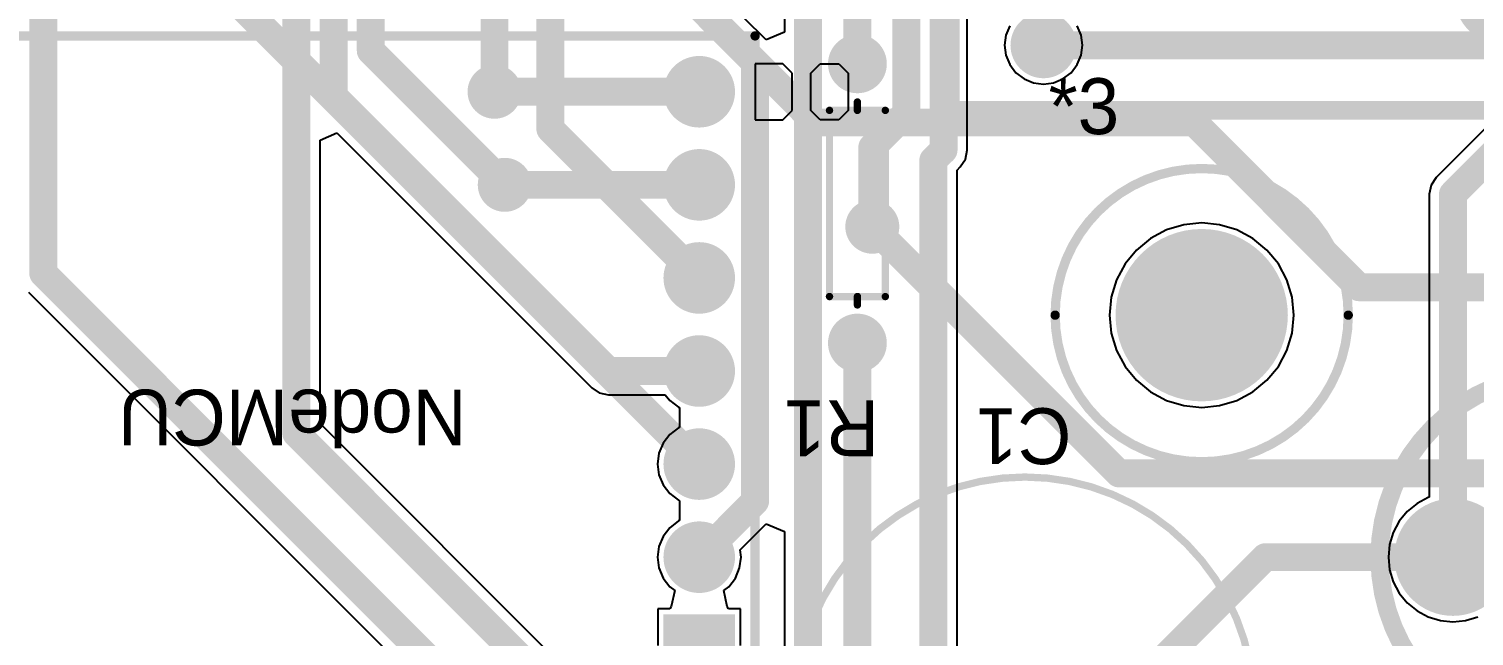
# Model space of a CAD drawing. Header units: millimetres. Extents: x 2.82 to 7.12, y 0.77 to 5.15.
# Drawn here: x 4.635 to 6.188, y 1.89 to 2.543 of the extents above; entities that cross this region are included whole.
import ezdxf

# ---------------------------------------------------------------- set-up
doc = ezdxf.new("R2010")
doc.units = ezdxf.units.MM
doc.header["$MEASUREMENT"] = 0
for name, color, linetype in [('BottomLayer', 5, 'Continuous'), ('BottomSolder', 6, 'Continuous'), ('MultiLayer', 9, 'Continuous'), ('PadHoleLayer', 156, 'Continuous'), ('TopLayer', 1, 'Continuous'), ('TopOverlay', 2, 'Continuous'), ('TopSolder', 216, 'Continuous'), ('ViaHoleLayer', 16, 'Continuous')]:
    doc.layers.add(name, color=color, linetype=linetype)

# ---------------------------------------------------------------- blocks, each defined once
blk = doc.blocks.new('M4_HOLE_3')
at = {"layer": 'BottomLayer', "const_width": 0.0886}
blk.add_lwpolyline([(-0.0443, 0, 1), (0.0443, 0, 1)], format="xyb", close=True, dxfattribs=at)
at = {"layer": 'BottomSolder', "const_width": 0.0926}
blk.add_lwpolyline([(-0.0463, 0, 1), (0.0463, 0, 1)], format="xyb", close=True, dxfattribs=at)
at = {"layer": 'MultiLayer', "const_width": 0.0886}
blk.add_lwpolyline([(-0.0443, 0, 1), (0.0443, 0, 1)], format="xyb", close=True, dxfattribs=at)
at = {"layer": 'PadHoleLayer', "const_width": 0.0886}
blk.add_lwpolyline([(-0.0443, 0, 1), (0.0443, 0, 1)], format="xyb", close=True, dxfattribs=at)
at = {"layer": 'TopLayer', "const_width": 0.0886}
blk.add_lwpolyline([(-0.0443, 0, 1), (0.0443, 0, 1)], format="xyb", close=True, dxfattribs=at)
at = {"layer": 'TopOverlay'}
for points, const_width in [([(0.1575, 0, 1), (-0.1575, 0, 1)], 0.01), ([(-0.16, 0, 1), (-0.155, 0, 1)], 0.005), ([(0.155, 0, 1), (0.16, 0, 1)], 0.005)]:
    blk.add_lwpolyline(points, format="xyb", close=True, dxfattribs=dict(at, const_width=const_width))
at = {"layer": 'TopSolder', "const_width": 0.0926}
blk.add_lwpolyline([(-0.0463, 0, 1), (0.0463, 0, 1)], format="xyb", close=True, dxfattribs=at)
blk = doc.blocks.new('CAPPR5_12_5_25_5')
at = {"layer": 'BottomLayer', "const_width": 0.0295}
blk.add_lwpolyline([(0.0837, 0, 1), (0.1132, 0, 1)], format="xyb", close=True, dxfattribs=at)
at = {"layer": 'BottomLayer'}
blk.add_solid([(-0.128, -0.0295), (-0.0689, -0.0295), (-0.128, 0.0295), (-0.0689, 0.0295)], dxfattribs=at)
at = {"layer": 'BottomSolder', "const_width": 0.0335}
blk.add_lwpolyline([(0.0817, 0, 1), (0.1152, 0, 1)], format="xyb", close=True, dxfattribs=at)
at = {"layer": 'BottomSolder'}
blk.add_solid([(-0.132, -0.0335), (-0.0649, -0.0335), (-0.132, 0.0335), (-0.0649, 0.0335)], dxfattribs=at)
at = {"layer": 'MultiLayer', "const_width": 0.0295}
blk.add_lwpolyline([(0.0837, 0, 1), (0.1132, 0, 1)], format="xyb", close=True, dxfattribs=at)
at = {"layer": 'MultiLayer'}
blk.add_solid([(-0.128, -0.0295), (-0.0689, -0.0295), (-0.128, 0.0295), (-0.0689, 0.0295)], dxfattribs=at)
at = {"layer": 'PadHoleLayer', "const_width": 0.0177}
for points in [[(-0.1073, 0, 1), (-0.0896, 0, 1)], [(0.0896, 0, 1), (0.1073, 0, 1)]]:
    blk.add_lwpolyline(points, format="xyb", close=True, dxfattribs=at)
at = {"layer": 'TopLayer', "const_width": 0.0295}
blk.add_lwpolyline([(0.0837, 0, 1), (0.1132, 0, 1)], format="xyb", close=True, dxfattribs=at)
at = {"layer": 'TopLayer'}
blk.add_solid([(-0.128, -0.0295), (-0.0689, -0.0295), (-0.128, 0.0295), (-0.0689, 0.0295)], dxfattribs=at)
at = {"layer": 'TopOverlay'}
for p, q in [((0.2845, -0.0197), (0.2845, 0.0197)), ((0.3041, 0), (0.2648, 0))]:
    blk.add_line(p, q, dxfattribs=at)
for points, const_width in [([(0.2461, 0, 1), (-0.2461, 0, 1)], 0.00787), ([(-0.248, 0, 1), (-0.2441, 0, 1)], 0.00394), ([(0.2441, 0, 1), (0.248, 0, 1)], 0.00394)]:
    blk.add_lwpolyline(points, format="xyb", close=True, dxfattribs=dict(at, const_width=const_width))
at = {"layer": 'TopSolder', "const_width": 0.0335}
blk.add_lwpolyline([(0.0817, 0, 1), (0.1152, 0, 1)], format="xyb", close=True, dxfattribs=at)
at = {"layer": 'TopSolder'}
blk.add_solid([(-0.132, -0.0335), (-0.0649, -0.0335), (-0.132, 0.0335), (-0.0649, 0.0335)], dxfattribs=at)
blk = doc.blocks.new('EC3AW_9')
at = {"layer": 'BottomLayer', "const_width": 0.031496}
for points in [[(0.054252, 0.7, 1), (0.085748, 0.7, 1)], [(0.154252, 0.7, 1), (0.185748, 0.7, 1)], [(0.254252, 0.7, 1), (0.285748, 0.7, 1)], [(0.954252, 0.7, 1), (0.985748, 0.7, 1)], [(1.054252, 0.7, 1), (1.085748, 0.7, 1)], [(1.154252, 0.7, 1), (1.185748, 0.7, 1)], [(0.054252, 0.1, 1), (0.085748, 0.1, 1)], [(0.154252, 0.1, 1), (0.185748, 0.1, 1)], [(0.254252, 0.1, 1), (0.285748, 0.1, 1)], [(0.954252, 0.1, 1), (0.985748, 0.1, 1)], [(1.054252, 0.1, 1), (1.085748, 0.1, 1)], [(1.154252, 0.1, 1), (1.185748, 0.1, 1)]]:
    blk.add_lwpolyline(points, format="xyb", close=True, dxfattribs=at)
at = {"layer": 'BottomSolder', "const_width": 0.035496}
for points in [[(0.052252, 0.7, 1), (0.087748, 0.7, 1)], [(0.152252, 0.7, 1), (0.187748, 0.7, 1)], [(0.252252, 0.7, 1), (0.287748, 0.7, 1)], [(0.952252, 0.7, 1), (0.987748, 0.7, 1)], [(1.052252, 0.7, 1), (1.087748, 0.7, 1)], [(1.152252, 0.7, 1), (1.187748, 0.7, 1)], [(0.052252, 0.1, 1), (0.087748, 0.1, 1)], [(0.152252, 0.1, 1), (0.187748, 0.1, 1)], [(0.252252, 0.1, 1), (0.287748, 0.1, 1)], [(0.952252, 0.1, 1), (0.987748, 0.1, 1)], [(1.052252, 0.1, 1), (1.087748, 0.1, 1)], [(1.152252, 0.1, 1), (1.187748, 0.1, 1)]]:
    blk.add_lwpolyline(points, format="xyb", close=True, dxfattribs=at)
at = {"layer": 'MultiLayer', "const_width": 0.031496}
for points in [[(0.054252, 0.7, 1), (0.085748, 0.7, 1)], [(0.154252, 0.7, 1), (0.185748, 0.7, 1)], [(0.254252, 0.7, 1), (0.285748, 0.7, 1)], [(0.954252, 0.7, 1), (0.985748, 0.7, 1)], [(1.054252, 0.7, 1), (1.085748, 0.7, 1)], [(1.154252, 0.7, 1), (1.185748, 0.7, 1)], [(0.054252, 0.1, 1), (0.085748, 0.1, 1)], [(0.154252, 0.1, 1), (0.185748, 0.1, 1)], [(0.254252, 0.1, 1), (0.285748, 0.1, 1)], [(0.954252, 0.1, 1), (0.985748, 0.1, 1)], [(1.054252, 0.1, 1), (1.085748, 0.1, 1)], [(1.154252, 0.1, 1), (1.185748, 0.1, 1)]]:
    blk.add_lwpolyline(points, format="xyb", close=True, dxfattribs=at)
at = {"layer": 'PadHoleLayer', "const_width": 0.015748}
for points in [[(0.062126, 0.7, 1), (0.077874, 0.7, 1)], [(0.162126, 0.7, 1), (0.177874, 0.7, 1)], [(0.262126, 0.7, 1), (0.277874, 0.7, 1)], [(0.962126, 0.7, 1), (0.977874, 0.7, 1)], [(1.062126, 0.7, 1), (1.077874, 0.7, 1)], [(1.162126, 0.7, 1), (1.177874, 0.7, 1)], [(0.062126, 0.1, 1), (0.077874, 0.1, 1)], [(0.162126, 0.1, 1), (0.177874, 0.1, 1)], [(0.262126, 0.1, 1), (0.277874, 0.1, 1)], [(0.962126, 0.1, 1), (0.977874, 0.1, 1)], [(1.062126, 0.1, 1), (1.077874, 0.1, 1)], [(1.162126, 0.1, 1), (1.177874, 0.1, 1)]]:
    blk.add_lwpolyline(points, format="xyb", close=True, dxfattribs=at)
at = {"layer": 'TopLayer', "const_width": 0.031496}
for points in [[(0.054252, 0.7, 1), (0.085748, 0.7, 1)], [(0.154252, 0.7, 1), (0.185748, 0.7, 1)], [(0.254252, 0.7, 1), (0.285748, 0.7, 1)], [(0.954252, 0.7, 1), (0.985748, 0.7, 1)], [(1.054252, 0.7, 1), (1.085748, 0.7, 1)], [(1.154252, 0.7, 1), (1.185748, 0.7, 1)], [(0.054252, 0.1, 1), (0.085748, 0.1, 1)], [(0.154252, 0.1, 1), (0.185748, 0.1, 1)], [(0.254252, 0.1, 1), (0.285748, 0.1, 1)], [(0.954252, 0.1, 1), (0.985748, 0.1, 1)], [(1.054252, 0.1, 1), (1.085748, 0.1, 1)], [(1.154252, 0.1, 1), (1.185748, 0.1, 1)]]:
    blk.add_lwpolyline(points, format="xyb", close=True, dxfattribs=at)
at = {"layer": 'TopOverlay', "const_width": 0.02}
for points in [[(0, 0.8), (1.25, 0.8)], [(0, 0.8), (0, 0)], [(1.25, 0.8), (1.25, 0)], [(0, 0), (1.25, 0)]]:
    blk.add_lwpolyline(points, dxfattribs=at)
at = {"layer": 'TopOverlay'}
for points, const_width in [([(-0.005, 0.8, 1), (0.005, 0.8, 1)], 0.01), ([(-0.005, 0.8, 1), (0.005, 0.8, 1)], 0.01), ([(1.245, 0.8, 1), (1.255, 0.8, 1)], 0.01), ([(1.245, 0.8, 1), (1.255, 0.8, 1)], 0.01), ([(0.142361, 0.21, 1), (0.097639, 0.21, 1)], 0.05), ([(0.085139, 0.21, 1), (0.110139, 0.21, 1)], 0.025), ([(0.129861, 0.21, 1), (0.154861, 0.21, 1)], 0.025), ([(-0.005, 0, 1), (0.005, 0, 1)], 0.01), ([(-0.005, 0, 1), (0.005, 0, 1)], 0.01), ([(1.245, 0, 1), (1.255, 0, 1)], 0.01), ([(1.245, 0, 1), (1.255, 0, 1)], 0.01)]:
    blk.add_lwpolyline(points, format="xyb", close=True, dxfattribs=dict(at, const_width=const_width))
at = {"layer": 'TopSolder', "const_width": 0.035496}
for points in [[(0.052252, 0.7, 1), (0.087748, 0.7, 1)], [(0.152252, 0.7, 1), (0.187748, 0.7, 1)], [(0.252252, 0.7, 1), (0.287748, 0.7, 1)], [(0.952252, 0.7, 1), (0.987748, 0.7, 1)], [(1.052252, 0.7, 1), (1.087748, 0.7, 1)], [(1.152252, 0.7, 1), (1.187748, 0.7, 1)], [(0.052252, 0.1, 1), (0.087748, 0.1, 1)], [(0.152252, 0.1, 1), (0.187748, 0.1, 1)], [(0.252252, 0.1, 1), (0.287748, 0.1, 1)], [(0.952252, 0.1, 1), (0.987748, 0.1, 1)], [(1.052252, 0.1, 1), (1.087748, 0.1, 1)], [(1.152252, 0.1, 1), (1.187748, 0.1, 1)]]:
    blk.add_lwpolyline(points, format="xyb", close=True, dxfattribs=at)
blk = doc.blocks.new('AXIAL_0_3_14')
at = {"layer": 'BottomLayer', "const_width": 0.0276}
for points in [[(-0.1638, 0, 1), (-0.1362, 0, 1)], [(0.1362, 0, 1), (0.1638, 0, 1)]]:
    blk.add_lwpolyline(points, format="xyb", close=True, dxfattribs=at)
at = {"layer": 'BottomSolder', "const_width": 0.0316}
for points in [[(-0.1658, 0, 1), (-0.1342, 0, 1)], [(0.1342, 0, 1), (0.1658, 0, 1)]]:
    blk.add_lwpolyline(points, format="xyb", close=True, dxfattribs=at)
at = {"layer": 'MultiLayer', "const_width": 0.0276}
for points in [[(-0.1638, 0, 1), (-0.1362, 0, 1)], [(0.1362, 0, 1), (0.1638, 0, 1)]]:
    blk.add_lwpolyline(points, format="xyb", close=True, dxfattribs=at)
at = {"layer": 'PadHoleLayer', "const_width": 0.0167}
for points in [[(-0.1584, 0, 1), (-0.1416, 0, 1)], [(0.1416, 0, 1), (0.1584, 0, 1)]]:
    blk.add_lwpolyline(points, format="xyb", close=True, dxfattribs=at)
at = {"layer": 'TopLayer', "const_width": 0.0276}
for points in [[(-0.1638, 0, 1), (-0.1362, 0, 1)], [(0.1362, 0, 1), (0.1638, 0, 1)]]:
    blk.add_lwpolyline(points, format="xyb", close=True, dxfattribs=at)
at = {"layer": 'TopOverlay', "const_width": 0.00787}
for points in [[(-0.1, -0.03), (-0.1, 0.03)], [(0.1, 0.03), (-0.1, 0.03)], [(0.1, 0), (0.1, 0.03)], [(-0.1, 0), (-0.109, 0)], [(0.109, 0), (0.1, 0)], [(0.1, -0.03), (0.1, 0)], [(0.1, -0.03), (-0.1, -0.03)]]:
    blk.add_lwpolyline(points, dxfattribs=at)
at = {"layer": 'TopOverlay', "const_width": 0.00394}
for points in [[(-0.102, 0.03, 1), (-0.098, 0.03, 1)], [(-0.102, 0.03, 1), (-0.098, 0.03, 1)], [(0.098, 0.03, 1), (0.102, 0.03, 1)], [(0.098, 0.03, 1), (0.102, 0.03, 1)], [(-0.111, 0, 1), (-0.107, 0, 1)], [(-0.102, 0, 1), (-0.098, 0, 1)], [(0.098, 0, 1), (0.102, 0, 1)], [(0.098, 0, 1), (0.102, 0, 1)], [(0.098, 0, 1), (0.102, 0, 1)], [(0.107, 0, 1), (0.111, 0, 1)], [(-0.102, -0.03, 1), (-0.098, -0.03, 1)], [(-0.102, -0.03, 1), (-0.098, -0.03, 1)], [(0.098, -0.03, 1), (0.102, -0.03, 1)], [(0.098, -0.03, 1), (0.102, -0.03, 1)]]:
    blk.add_lwpolyline(points, format="xyb", close=True, dxfattribs=at)
at = {"layer": 'TopSolder', "const_width": 0.0316}
for points in [[(-0.1658, 0, 1), (-0.1342, 0, 1)], [(0.1342, 0, 1), (0.1658, 0, 1)]]:
    blk.add_lwpolyline(points, format="xyb", close=True, dxfattribs=at)
blk = doc.blocks.new('N___MCU__0_9_16')
at = {"layer": 'BottomLayer', "const_width": 0.0345}
for points in [[(-0.0173, 0.5, 1), (0.0173, 0.5, 1)], [(-0.0173, 0.4, 1), (0.0173, 0.4, 1)], [(-0.0173, 0.3, 1), (0.0173, 0.3, 1)], [(-0.0173, 0.2, 1), (0.0173, 0.2, 1)], [(-0.0173, 0.1, 1), (0.0173, 0.1, 1)], [(-0.0173, 0, 1), (0.0173, 0, 1)]]:
    blk.add_lwpolyline(points, format="xyb", close=True, dxfattribs=at)
at = {"layer": 'BottomLayer'}
blk.add_solid([(-0.0345, 0.5655), (0.0345, 0.5655), (-0.0345, 0.6345), (0.0345, 0.6345)], dxfattribs=at)
at = {"layer": 'BottomSolder', "const_width": 0.0385}
for points in [[(-0.0192, 0.5, 1), (0.0192, 0.5, 1)], [(-0.0192, 0.4, 1), (0.0192, 0.4, 1)], [(-0.0192, 0.3, 1), (0.0192, 0.3, 1)], [(-0.0192, 0.2, 1), (0.0192, 0.2, 1)], [(-0.0192, 0.1, 1), (0.0192, 0.1, 1)], [(-0.0192, 0, 1), (0.0192, 0, 1)]]:
    blk.add_lwpolyline(points, format="xyb", close=True, dxfattribs=at)
at = {"layer": 'BottomSolder'}
blk.add_solid([(-0.0385, 0.5615), (0.0385, 0.5615), (-0.0385, 0.6385), (0.0385, 0.6385)], dxfattribs=at)
at = {"layer": 'MultiLayer', "const_width": 0.0345}
for points in [[(-0.0173, 0.5, 1), (0.0173, 0.5, 1)], [(-0.0173, 0.4, 1), (0.0173, 0.4, 1)], [(-0.0173, 0.3, 1), (0.0173, 0.3, 1)], [(-0.0173, 0.2, 1), (0.0173, 0.2, 1)], [(-0.0173, 0.1, 1), (0.0173, 0.1, 1)], [(-0.0173, 0, 1), (0.0173, 0, 1)]]:
    blk.add_lwpolyline(points, format="xyb", close=True, dxfattribs=at)
at = {"layer": 'MultiLayer'}
blk.add_solid([(-0.0345, 0.5655), (0.0345, 0.5655), (-0.0345, 0.6345), (0.0345, 0.6345)], dxfattribs=at)
at = {"layer": 'PadHoleLayer', "const_width": 0.0175}
for points in [[(-0.0088, 0.6, 1), (0.0088, 0.6, 1)], [(-0.0088, 0.5, 1), (0.0088, 0.5, 1)], [(-0.0088, 0.4, 1), (0.0088, 0.4, 1)], [(-0.0088, 0.3, 1), (0.0088, 0.3, 1)], [(-0.0088, 0.2, 1), (0.0088, 0.2, 1)], [(-0.0088, 0.1, 1), (0.0088, 0.1, 1)], [(-0.0088, 0, 1), (0.0088, 0, 1)]]:
    blk.add_lwpolyline(points, format="xyb", close=True, dxfattribs=at)
at = {"layer": 'TopLayer', "const_width": 0.0345}
for points in [[(-0.0173, 0.5, 1), (0.0173, 0.5, 1)], [(-0.0173, 0.4, 1), (0.0173, 0.4, 1)], [(-0.0173, 0.3, 1), (0.0173, 0.3, 1)], [(-0.0173, 0.2, 1), (0.0173, 0.2, 1)], [(-0.0173, 0.1, 1), (0.0173, 0.1, 1)], [(-0.0173, 0, 1), (0.0173, 0, 1)]]:
    blk.add_lwpolyline(points, format="xyb", close=True, dxfattribs=at)
at = {"layer": 'TopLayer'}
blk.add_solid([(-0.0345, 0.5655), (0.0345, 0.5655), (-0.0345, 0.6345), (0.0345, 0.6345)], dxfattribs=at)
at = {"layer": 'TopOverlay'}
for p, q in [((-0.16, 0.02), (-0.15, 0.03)), ((-0.16, -0.02), (-0.16, 0.02)), ((-0.15, 0.03), (-0.13, 0.03)), ((-0.13, 0.03), (-0.12, 0.02)), ((-0.12, 0.02), (-0.12, -0.02)), ((-0.09, 0.03), (-0.1, 0.02)), ((-0.1, 0.02), (-0.1, -0.02)), ((-0.06, 0.03), (-0.09, 0.03)), ((-0.06, -0.03), (-0.06, 0.03)), ((-0.15, -0.03), (-0.16, -0.02)), ((-0.13, -0.03), (-0.15, -0.03)), ((-0.12, -0.02), (-0.13, -0.03)), ((-0.1, -0.02), (-0.09, -0.03)), ((-0.09, -0.03), (-0.06, -0.03))]:
    blk.add_line(p, q, dxfattribs=at)
at = {"layer": 'TopOverlay', "const_width": 0.01}
for points in [[(-0.06, 1.46), (-0.06, -0.06)], [(1.155, -0.06), (-0.06, -0.06)]]:
    blk.add_lwpolyline(points, dxfattribs=at)
at = {"layer": 'TopOverlay', "const_width": 0.005}
blk.add_lwpolyline([(-0.0625, -0.06, 1), (-0.0575, -0.06, 1)], format="xyb", close=True, dxfattribs=at)
blk.add_lwpolyline([(-0.0625, -0.06, 1), (-0.0575, -0.06, 1)], format="xyb", close=True, dxfattribs=at)
at = {"layer": 'TopSolder', "const_width": 0.0385}
for points in [[(-0.0192, 0.5, 1), (0.0192, 0.5, 1)], [(-0.0192, 0.4, 1), (0.0192, 0.4, 1)], [(-0.0192, 0.3, 1), (0.0192, 0.3, 1)], [(-0.0192, 0.2, 1), (0.0192, 0.2, 1)], [(-0.0192, 0.1, 1), (0.0192, 0.1, 1)], [(-0.0192, 0, 1), (0.0192, 0, 1)]]:
    blk.add_lwpolyline(points, format="xyb", close=True, dxfattribs=at)
at = {"layer": 'TopSolder'}
blk.add_solid([(-0.0385, 0.5615), (0.0385, 0.5615), (-0.0385, 0.6385), (0.0385, 0.6385)], dxfattribs=at)
blk = doc.blocks.new('R______V____C________10_19_6___17')
at = {"layer": 'BottomLayer', "const_width": 0.0591}
for points in [[(-0.1476, 0.0039, 1), (-0.0886, 0.0039, 1)], [(0.0886, 0, 1), (0.1476, 0, 1)]]:
    blk.add_lwpolyline(points, format="xyb", close=True, dxfattribs=at)
at = {"layer": 'BottomSolder', "const_width": 0.0631}
for points in [[(-0.1496, 0.0039, 1), (-0.0866, 0.0039, 1)], [(0.0866, 0, 1), (0.1496, 0, 1)]]:
    blk.add_lwpolyline(points, format="xyb", close=True, dxfattribs=at)
at = {"layer": 'MultiLayer', "const_width": 0.0591}
for points in [[(-0.1476, 0.0039, 1), (-0.0886, 0.0039, 1)], [(0.0886, 0, 1), (0.1476, 0, 1)]]:
    blk.add_lwpolyline(points, format="xyb", close=True, dxfattribs=at)
at = {"layer": 'PadHoleLayer', "const_width": 0.0197}
for points in [[(-0.128, 0.0039, 1), (-0.1083, 0.0039, 1)], [(0.1083, 0, 1), (0.128, 0, 1)]]:
    blk.add_lwpolyline(points, format="xyb", close=True, dxfattribs=at)
at = {"layer": 'TopLayer', "const_width": 0.0591}
for points in [[(-0.1476, 0.0039, 1), (-0.0886, 0.0039, 1)], [(0.0886, 0, 1), (0.1476, 0, 1)]]:
    blk.add_lwpolyline(points, format="xyb", close=True, dxfattribs=at)
at = {"layer": 'TopOverlay'}
for points, const_width in [([(0.1969, 0, 1), (-0.1969, 0, 1)], 0.0197), ([(-0.2018, 0, 1), (-0.1919, 0, 1)], 0.00984), ([(0.1919, 0, 1), (0.2018, 0, 1)], 0.00984)]:
    blk.add_lwpolyline(points, format="xyb", close=True, dxfattribs=dict(at, const_width=const_width))
at = {"layer": 'TopSolder', "const_width": 0.0631}
for points in [[(-0.1496, 0.0039, 1), (-0.0866, 0.0039, 1)], [(0.0866, 0, 1), (0.1496, 0, 1)]]:
    blk.add_lwpolyline(points, format="xyb", close=True, dxfattribs=at)

msp = doc.modelspace()

# ---------------------------------------------------------------- linework, layer by layer
at = {"layer": 'BottomLayer', "const_width": 0.03}
for points in [[(5.3, 2.622), (5.48, 2.442)], [(4.86, 2.57), (5.355, 2.075)], [(5.725, 2.525), (6.325, 2.525)], [(5.135, 2.475), (5.355, 2.475)], [(5.48, 2.442), (5.887, 2.442)], [(5.887, 2.442), (6.064, 2.265)], [(5.146, 2.375), (5.355, 2.375)], [(5.541, 2.33), (5.806, 2.065)], [(6.064, 2.265), (6.634, 2.265)], [(5.806, 2.065), (6.69, 2.065)], [(5.8034, 1.815), (5.9634, 1.975)], [(5.9634, 1.975), (6.165, 1.975)]]:
    msp.add_lwpolyline(points, dxfattribs=at)
at = {"layer": 'BottomLayer'}
for points, const_width in [([(5.7175, 2.525, 1), (5.7325, 2.525, 1)], 0.015), ([(5.1225, 2.475, 1), (5.1475, 2.475, 1)], 0.025), ([(5.1275, 2.475, 1), (5.1425, 2.475, 1)], 0.015), ([(5.3475, 2.475, 1), (5.3625, 2.475, 1)], 0.015), ([(5.4725, 2.442, 1), (5.4875, 2.442, 1)], 0.015), ([(5.4725, 2.442, 1), (5.4875, 2.442, 1)], 0.015), ([(5.8795, 2.442, 1), (5.8945, 2.442, 1)], 0.015), ([(5.8795, 2.442, 1), (5.8945, 2.442, 1)], 0.015), ([(5.1335, 2.375, 1), (5.1585, 2.375, 1)], 0.025), ([(5.1385, 2.375, 1), (5.1535, 2.375, 1)], 0.015), ([(5.3475, 2.375, 1), (5.3625, 2.375, 1)], 0.015), ([(5.5285, 2.33, 1), (5.5535, 2.33, 1)], 0.025), ([(5.5335, 2.33, 1), (5.5485, 2.33, 1)], 0.015), ([(6.0565, 2.265, 1), (6.0715, 2.265, 1)], 0.015), ([(6.0565, 2.265, 1), (6.0715, 2.265, 1)], 0.015), ([(5.3475, 2.075, 1), (5.3625, 2.075, 1)], 0.015), ([(5.7985, 2.065, 1), (5.8135, 2.065, 1)], 0.015), ([(5.7985, 2.065, 1), (5.8135, 2.065, 1)], 0.015), ([(5.9559, 1.975, 1), (5.9709, 1.975, 1)], 0.015), ([(5.9559, 1.975, 1), (5.9709, 1.975, 1)], 0.015), ([(6.1575, 1.975, 1), (6.1725, 1.975, 1)], 0.015)]:
    msp.add_lwpolyline(points, format="xyb", close=True, dxfattribs=dict(at, const_width=const_width))
at = {"layer": 'BottomSolder', "const_width": 0.029}
for points in [[(5.1205, 2.475, 1), (5.1495, 2.475, 1)], [(5.1315, 2.375, 1), (5.1605, 2.375, 1)], [(5.5265, 2.33, 1), (5.5555, 2.33, 1)]]:
    msp.add_lwpolyline(points, format="xyb", close=True, dxfattribs=at)
at = {"layer": 'MultiLayer', "const_width": 0.025}
for points in [[(5.1225, 2.475, 1), (5.1475, 2.475, 1)], [(5.1335, 2.375, 1), (5.1585, 2.375, 1)], [(5.5285, 2.33, 1), (5.5535, 2.33, 1)]]:
    msp.add_lwpolyline(points, format="xyb", close=True, dxfattribs=at)
at = {"layer": 'TopLayer'}
for p, q in [((5.643, 2.4124), (5.643, 3.0397)), ((5.4268, 2.5308), (5.2319, 2.7257)), ((5.4465, 2.5664), (5.4465, 2.539)), ((5.4465, 2.539), (5.4268, 2.5308)), ((5.6846, 2.5358), (5.6831, 2.525)), ((5.6888, 2.5459), (5.6846, 2.5358)), ((5.7654, 2.5358), (5.7612, 2.5459)), ((5.7669, 2.525), (5.7654, 2.5358)), ((5.6831, 2.525), (5.6846, 2.5142)), ((5.7654, 2.5142), (5.7669, 2.525)), ((6.2838, 2.5199), (6.147, 2.383)), ((5.6846, 2.5142), (5.6888, 2.5041)), ((5.6888, 2.5041), (5.6954, 2.4954)), ((5.7546, 2.4954), (5.7612, 2.5041)), ((5.7612, 2.5041), (5.7654, 2.5142)), ((5.6954, 2.4954), (5.7041, 2.4888)), ((5.7041, 2.4888), (5.7142, 2.4846)), ((5.7358, 2.4846), (5.7459, 2.4888)), ((5.7459, 2.4888), (5.7546, 2.4954)), ((5.7142, 2.4846), (5.725, 2.4831)), ((5.725, 2.4831), (5.7358, 2.4846)), ((4.9475, 2.4231), (4.9657, 2.4307)), ((4.9475, 2.1186), (4.9475, 2.4231)), ((4.9657, 2.4307), (5.2394, 2.157)), ((5.6411, 2.4027), (5.643, 2.4124)), ((5.6321, 2.3909), (5.6356, 2.3944)), ((5.6356, 2.3944), (5.6411, 2.4027)), ((5.6321, 1.8453), (5.6321, 2.3909)), ((6.147, 2.383), (6.1415, 2.3748)), ((6.1415, 2.3748), (6.1395, 2.365)), ((6.1395, 2.365), (6.1395, 2.0394)), ((5.8757, 2.3322), (5.8571, 2.3265)), ((5.895, 2.3341), (5.8757, 2.3322)), ((5.9143, 2.3322), (5.895, 2.3341)), ((5.9329, 2.3265), (5.9143, 2.3322)), ((5.84, 2.3174), (5.825, 2.305)), ((5.8571, 2.3265), (5.84, 2.3174)), ((5.95, 2.3174), (5.9329, 2.3265)), ((5.965, 2.305), (5.95, 2.3174)), ((5.825, 2.305), (5.8126, 2.29)), ((5.9774, 2.29), (5.965, 2.305)), ((5.8126, 2.29), (5.8035, 2.2729)), ((5.9865, 2.2729), (5.9774, 2.29)), ((5.8035, 2.2729), (5.7978, 2.2543)), ((5.9922, 2.2543), (5.9865, 2.2729)), ((4.6342, 2.2598), (5.3111, 1.5828)), ((5.7978, 2.2543), (5.7959, 2.235)), ((5.9941, 2.235), (5.9922, 2.2543)), ((5.7959, 2.235), (5.7978, 2.2157)), ((5.9922, 2.2157), (5.9941, 2.235)), ((5.7978, 2.2157), (5.8035, 2.1971)), ((5.9865, 2.1971), (5.9922, 2.2157)), ((5.8035, 2.1971), (5.8126, 2.18)), ((5.9774, 2.18), (5.9865, 2.1971)), ((5.8126, 2.18), (5.825, 2.165)), ((5.965, 2.165), (5.9774, 2.18)), ((5.825, 2.165), (5.84, 2.1526)), ((5.95, 2.1526), (5.965, 2.165)), ((5.2394, 2.157), (5.2476, 2.1515)), ((5.2476, 2.1515), (5.2574, 2.1495)), ((5.2574, 2.1495), (5.3185, 2.1495)), ((5.3185, 2.1495), (5.3233, 2.1433)), ((5.84, 2.1526), (5.8571, 2.1435)), ((5.8571, 2.1435), (5.8757, 2.1378)), ((5.9143, 2.1378), (5.9329, 2.1435)), ((5.9329, 2.1435), (5.95, 2.1526)), ((5.3233, 2.1433), (5.3326, 2.1361)), ((5.3326, 2.1361), (5.3337, 2.1357)), ((5.3337, 2.1357), (5.3337, 2.1143)), ((5.8757, 2.1378), (5.895, 2.1359)), ((5.895, 2.1359), (5.9143, 2.1378)), ((5.2912, 1.7748), (4.9475, 2.1186)), ((5.3326, 2.1139), (5.3233, 2.1067)), ((5.3337, 2.1143), (5.3326, 2.1139)), ((5.3161, 2.0974), (5.3116, 2.0866)), ((5.3233, 2.1067), (5.3161, 2.0974)), ((5.3116, 2.0866), (5.3101, 2.075)), ((5.3101, 2.075), (5.3116, 2.0634)), ((5.3116, 2.0634), (5.3161, 2.0526)), ((5.3161, 2.0526), (5.3233, 2.0433)), ((5.3233, 2.0433), (5.3326, 2.0361)), ((5.3326, 2.0361), (5.3337, 2.0357)), ((5.3337, 2.0357), (5.3337, 2.0143)), ((6.1384, 2.0391), (6.1264, 2.0327)), ((6.1395, 2.0394), (6.1384, 2.0391)), ((6.1159, 2.0241), (6.1073, 2.0136)), ((6.1264, 2.0327), (6.1159, 2.0241)), ((5.3233, 2.0067), (5.3161, 1.9974)), ((5.3326, 2.0139), (5.3233, 2.0067)), ((5.3337, 2.0143), (5.3326, 2.0139)), ((5.3989, 1.9828), (5.4268, 2.0108)), ((5.4268, 2.0108), (5.4465, 2.0026)), ((6.1073, 2.0136), (6.1009, 2.0016)), ((5.3161, 1.9974), (5.3116, 1.9866)), ((5.4465, 2.0026), (5.4465, 1.5706)), ((6.0969, 1.9885), (6.0956, 1.975)), ((6.1009, 2.0016), (6.0969, 1.9885)), ((5.3116, 1.9866), (5.3101, 1.975)), ((5.3101, 1.975), (5.3116, 1.9634)), ((5.3984, 1.9634), (5.3999, 1.975)), ((5.3999, 1.975), (5.3989, 1.9828)), ((6.0956, 1.975), (6.0969, 1.9615)), ((5.3116, 1.9634), (5.3161, 1.9526)), ((5.3939, 1.9526), (5.3984, 1.9634)), ((6.0969, 1.9615), (6.1009, 1.9484)), ((5.3161, 1.9526), (5.3233, 1.9433)), ((5.3233, 1.9433), (5.3286, 1.9392)), ((5.3814, 1.9392), (5.3867, 1.9433)), ((5.3867, 1.9433), (5.3939, 1.9526)), ((6.1009, 1.9484), (6.1073, 1.9364)), ((5.3286, 1.9392), (5.3249, 1.9222)), ((5.3851, 1.9222), (5.3814, 1.9392)), ((6.1073, 1.9364), (6.1159, 1.9259)), ((6.1159, 1.9259), (6.1264, 1.9173)), ((5.3235, 1.9195), (5.3105, 1.9195)), ((5.3105, 1.9195), (5.3105, 1.88)), ((5.3249, 1.9222), (5.3235, 1.9195)), ((5.3865, 1.9195), (5.3851, 1.9222)), ((5.3995, 1.9195), (5.3865, 1.9195)), ((5.3995, 1.88), (5.3995, 1.9195)), ((6.1264, 1.9173), (6.1384, 1.9109)), ((6.1384, 1.9109), (6.1515, 1.9069)), ((6.1785, 1.9069), (6.1916, 1.9109)), ((6.1515, 1.9069), (6.165, 1.9056)), ((6.165, 1.9056), (6.1785, 1.9069))]:
    msp.add_line(p, q, dxfattribs=at)
at = {"layer": 'TopLayer', "const_width": 0.03}
for points in [[(5.6176, 2.4124), (5.6176, 3.4231)], [(4.65, 2.28), (4.65, 3.1081)], [(4.962, 2.4704), (4.962, 3)], [(5.5776, 2.452), (5.5776, 2.9744)], [(4.922, 2.108), (4.922, 2.908)], [(5.002, 2.519), (5.002, 2.9)], [(5.1366, 2.785), (5.415, 2.5066)], [(5.525, 2.505), (5.525, 2.655)], [(5.195, 2.435), (5.195, 2.617)], [(5.135, 2.475), (5.135, 2.607)], [(5.472, 1.56), (5.472, 2.577)], [(5.002, 2.519), (5.146, 2.375)], [(6.165, 2.365), (6.325, 2.525)], [(5.415, 2.035), (5.415, 2.5066)], [(4.962, 2.4704), (5.2574, 2.175)], [(5.541, 2.4154), (5.5776, 2.452)], [(5.195, 2.435), (5.355, 2.275)], [(5.541, 2.33), (5.541, 2.4154)], [(5.6066, 2.4015), (5.6176, 2.4124)], [(5.6066, 1.815), (5.6066, 2.4015)], [(6.165, 1.975), (6.165, 2.365)], [(4.65, 2.28), (5.355, 1.575)], [(5.525, 1.785), (5.525, 2.205)], [(5.2574, 2.175), (5.355, 2.175)], [(4.922, 2.108), (5.355, 1.675)], [(5.355, 1.975), (5.415, 2.035)]]:
    msp.add_lwpolyline(points, dxfattribs=at)
at = {"layer": 'TopLayer'}
for points, const_width in [([(4.9945, 2.519, 1), (5.0095, 2.519, 1)], 0.015), ([(4.9945, 2.519, 1), (5.0095, 2.519, 1)], 0.015), ([(5.4075, 2.5066, 1), (5.4225, 2.5066, 1)], 0.015), ([(5.4075, 2.5066, 1), (5.4225, 2.5066, 1)], 0.015), ([(5.5175, 2.505, 1), (5.5325, 2.505, 1)], 0.015), ([(4.9545, 2.4704, 1), (4.9695, 2.4704, 1)], 0.015), ([(4.9545, 2.4704, 1), (4.9695, 2.4704, 1)], 0.015), ([(5.1225, 2.475, 1), (5.1475, 2.475, 1)], 0.025), ([(5.1275, 2.475, 1), (5.1425, 2.475, 1)], 0.015), ([(5.5701, 2.452, 1), (5.5851, 2.452, 1)], 0.015), ([(5.5701, 2.452, 1), (5.5851, 2.452, 1)], 0.015), ([(5.1875, 2.435, 1), (5.2025, 2.435, 1)], 0.015), ([(5.1875, 2.435, 1), (5.2025, 2.435, 1)], 0.015), ([(5.5335, 2.4154, 1), (5.5485, 2.4154, 1)], 0.015), ([(5.5335, 2.4154, 1), (5.5485, 2.4154, 1)], 0.015), ([(5.6101, 2.4124, 1), (5.6251, 2.4124, 1)], 0.015), ([(5.6101, 2.4124, 1), (5.6251, 2.4124, 1)], 0.015), ([(5.5991, 2.4015, 1), (5.6141, 2.4015, 1)], 0.015), ([(5.5991, 2.4015, 1), (5.6141, 2.4015, 1)], 0.015), ([(5.1335, 2.375, 1), (5.1585, 2.375, 1)], 0.025), ([(5.1385, 2.375, 1), (5.1535, 2.375, 1)], 0.015), ([(6.1575, 2.365, 1), (6.1725, 2.365, 1)], 0.015), ([(6.1575, 2.365, 1), (6.1725, 2.365, 1)], 0.015), ([(5.5285, 2.33, 1), (5.5535, 2.33, 1)], 0.025), ([(5.5335, 2.33, 1), (5.5485, 2.33, 1)], 0.015), ([(4.6425, 2.28, 1), (4.6575, 2.28, 1)], 0.015), ([(4.6425, 2.28, 1), (4.6575, 2.28, 1)], 0.015), ([(5.3475, 2.275, 1), (5.3625, 2.275, 1)], 0.015), ([(5.5175, 2.205, 1), (5.5325, 2.205, 1)], 0.015), ([(5.2499, 2.175, 1), (5.2649, 2.175, 1)], 0.015), ([(5.2499, 2.175, 1), (5.2649, 2.175, 1)], 0.015), ([(5.3475, 2.175, 1), (5.3625, 2.175, 1)], 0.015), ([(4.9145, 2.108, 1), (4.9295, 2.108, 1)], 0.015), ([(4.9145, 2.108, 1), (4.9295, 2.108, 1)], 0.015), ([(5.4075, 2.035, 1), (5.4225, 2.035, 1)], 0.015), ([(5.4075, 2.035, 1), (5.4225, 2.035, 1)], 0.015), ([(5.3475, 1.975, 1), (5.3625, 1.975, 1)], 0.015), ([(6.1575, 1.975, 1), (6.1725, 1.975, 1)], 0.015)]:
    msp.add_lwpolyline(points, format="xyb", close=True, dxfattribs=dict(at, const_width=const_width))
at = {"layer": 'TopSolder', "const_width": 0.029}
for points in [[(5.1205, 2.475, 1), (5.1495, 2.475, 1)], [(5.1315, 2.375, 1), (5.1605, 2.375, 1)], [(5.5265, 2.33, 1), (5.5555, 2.33, 1)]]:
    msp.add_lwpolyline(points, format="xyb", close=True, dxfattribs=at)
at = {"layer": 'ViaHoleLayer', "const_width": 0.014}
for points in [[(5.128, 2.475, 1), (5.142, 2.475, 1)], [(5.139, 2.375, 1), (5.153, 2.375, 1)], [(5.534, 2.33, 1), (5.548, 2.33, 1)]]:
    msp.add_lwpolyline(points, format="xyb", close=True, dxfattribs=at)

# ---------------------------------------------------------------- block references
for name, p, rotation in [('N___MCU__0_9_16', (5.355, 2.475), 180), ('EC3AW_9', (6.425, 2.455), 90), ('AXIAL_0_3_14', (5.525, 2.355), 270), ('R______V____C________10_19_6___17', (6.2831, 1.975), 180), ('CAPPR5_12_5_25_5', (5.705, 1.815), 180)]:
    msp.add_blockref(name, p, dxfattribs=dict(rotation=rotation))
msp.add_blockref('M4_HOLE_3', (5.895, 2.235))

# ---------------------------------------------------------------- texts
at = {"layer": 'TopOverlay'}
msp.add_text('*3', height=0.06, dxfattribs=at).set_placement((5.7305, 2.4295))
for s, p in [('NodeMCU', (5.105, 2.155)), ('R1', (5.5485, 2.1435)), ('C1', (5.755, 2.135))]:
    msp.add_text(s, height=0.06, rotation=180, dxfattribs=at).set_placement(p)

doc.saveas('drawing.dxf')
